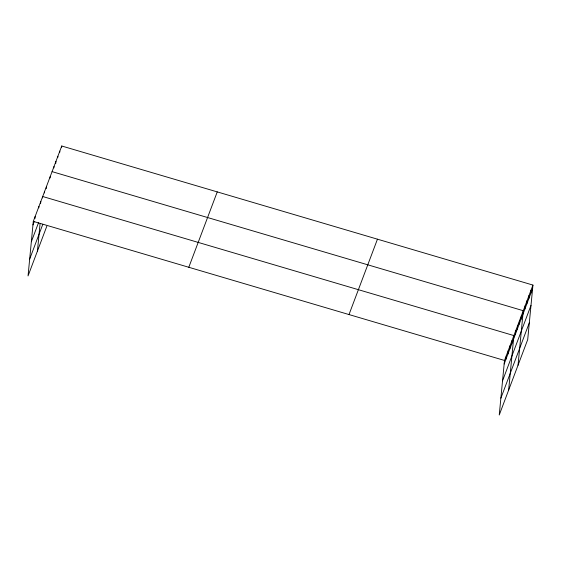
<?xml version="1.0" encoding="UTF-8"?>
<svg xmlns="http://www.w3.org/2000/svg" width="561" height="561" viewBox="0 0 561 561"><rect width="100%" height="100%" fill="white"/><g stroke="black" fill="none" stroke-linecap="round" stroke-linejoin="round"><path stroke-width="0.84" d="M532.95 285.079L504.5 360.457L499.248 415L527.698 339.622L532.95 285.079L61.752 146L33.302 221.378L28.05 275.921L46.829 226.174M34.978 218.524L35.182 216.406M38.8 207.865L38.933 206.455M40.609 203.594L40.813 201.476M37.44 251.048L40.062 223.804M42.552 197.914L42.692 196.504L513.89 335.583L508.638 390.126M44.431 192.942L44.564 191.525M46.24 188.671L46.444 186.554M50.062 178.012L50.202 176.603M53.877 167.914L54.01 166.505M55.742 163.496L55.946 161.379M57.748 157.662L57.881 156.253M59.683 152.536L59.817 151.126M61.612 147.41L61.752 146M506.036 359.019L506.38 355.485M507.915 354.04L508.259 350.506M509.795 349.068L510.131 345.534M511.674 344.089L512.011 340.555M515.426 334.139L515.769 330.611M517.305 329.167L517.642 325.632M519.184 324.188L519.521 320.661M521.057 319.216L521.4 315.682M518.027 365.253L523.28 310.71L52.075 171.631M524.872 309.111L525.215 305.584M526.807 303.992L527.144 300.458M528.743 298.866L529.079 295.331M530.678 293.74L531.015 290.205M32.959 224.912L34.305 221.357M31.339 241.742L38.583 222.556M29.67 259.091L42.811 224.26M188.798 267.274L217.247 191.897M349.005 314.56L377.455 239.182M504.164 363.991L532.606 288.613M502.537 380.828L530.987 305.443M500.868 398.17L529.318 322.785M33.302 221.378L504.5 360.457"/></g></svg>
